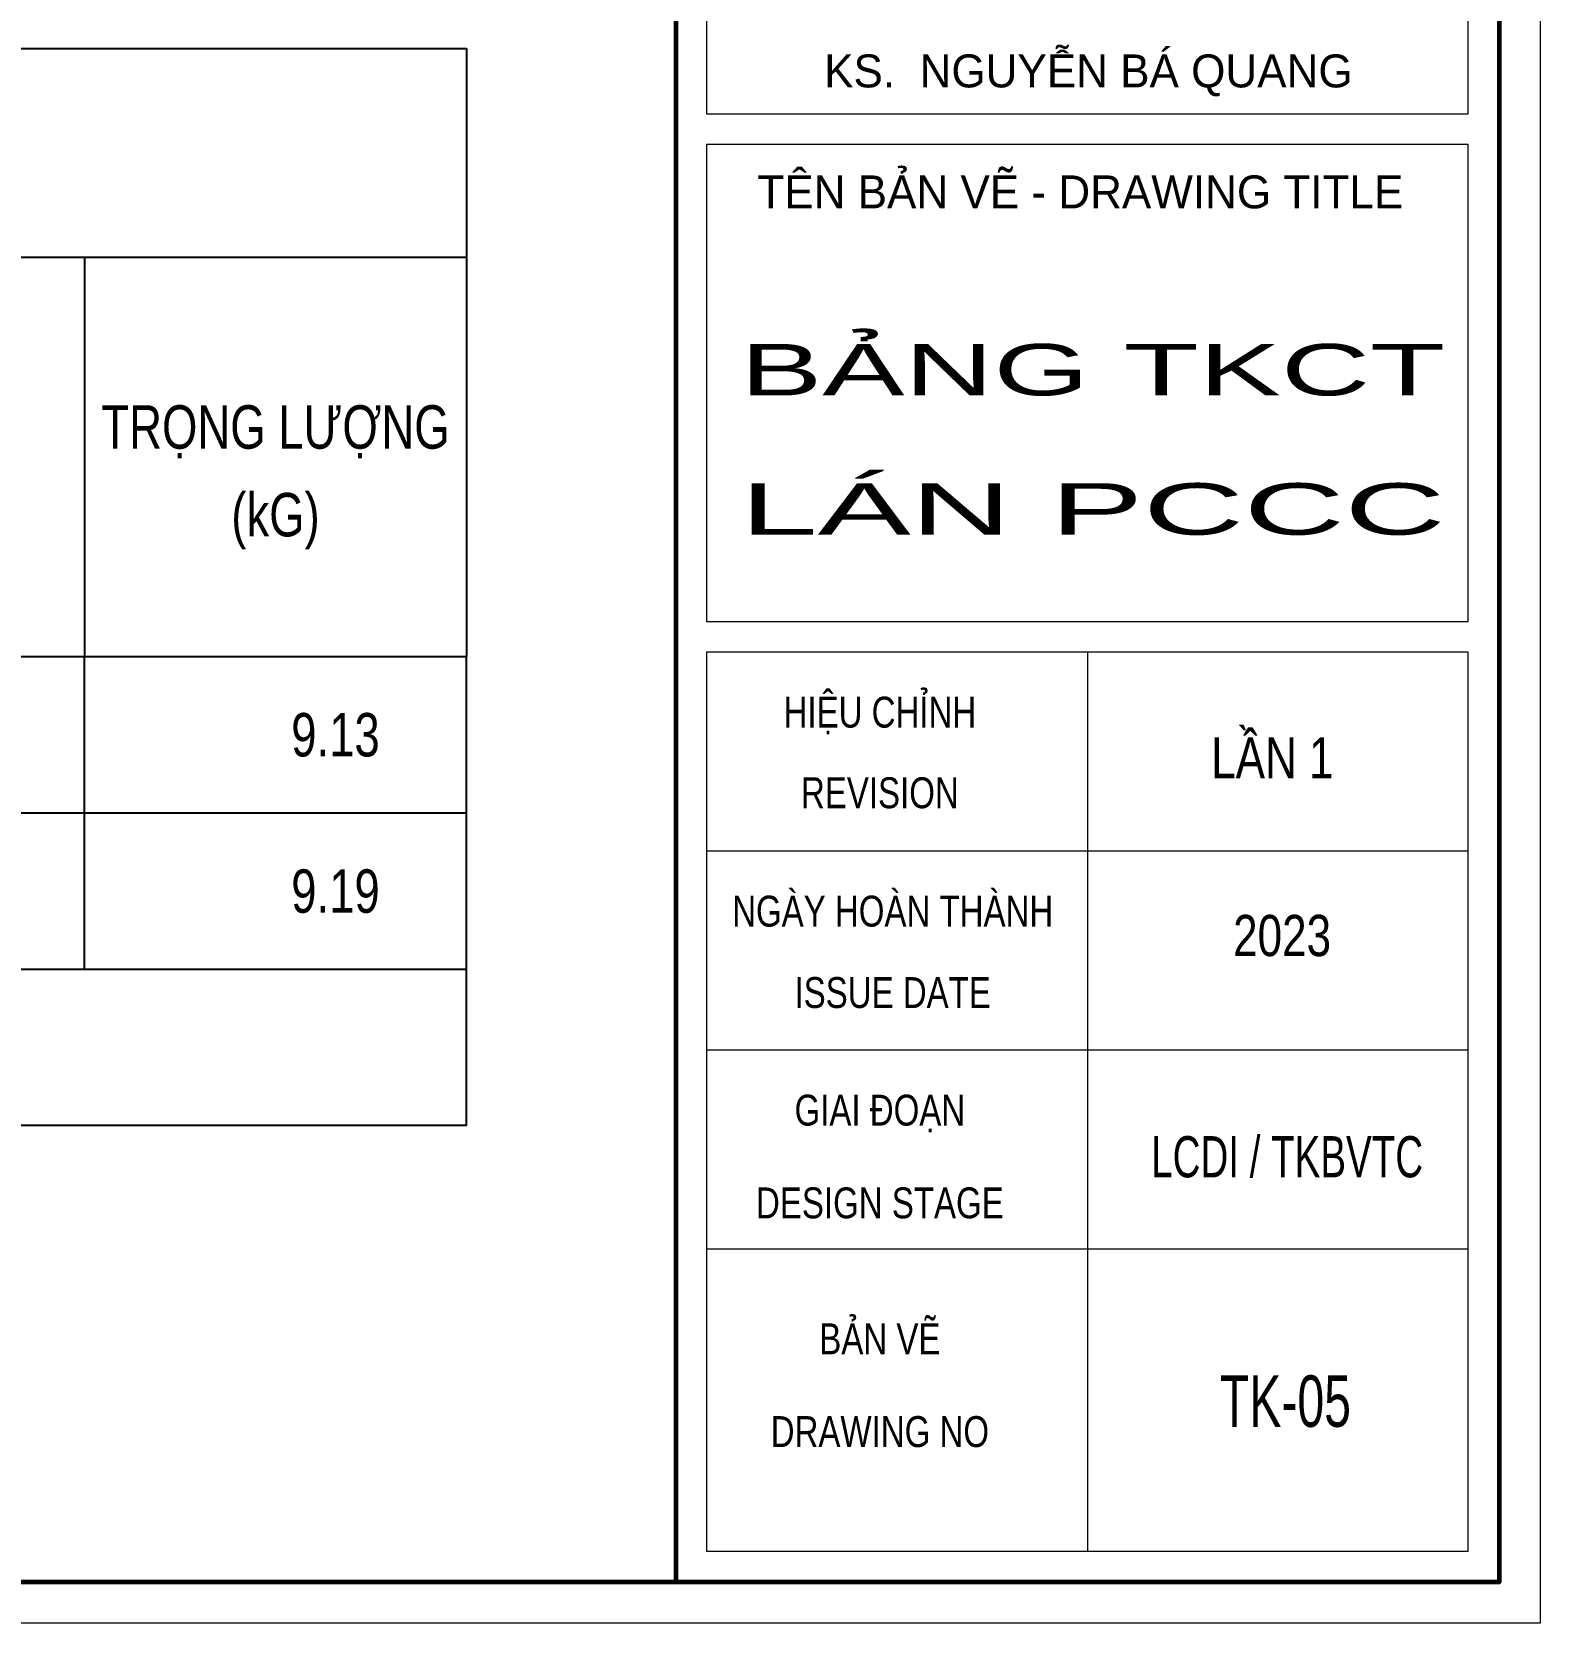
# Model space of a CAD drawing. Header units: millimetres. Extents: x -178395 to 493851, y -561170 to -280028.
# Drawn here: x 490187 to 493851, y -465515 to -461650 of the extents above; entities that cross this region are included whole.
import ezdxf
from ezdxf.enums import TextEntityAlignment as Align

# ---------------------------------------------------------------- set-up
doc = ezdxf.new("R2010")
doc.units = ezdxf.units.MM
doc.header["$MEASUREMENT"] = 0
doc.layers.get('Defpoints').update_dxf_attribs({"color": 1})
for name, color, linetype in [('KCS_BORDER', 3, 'Continuous'), ('KCS_TEXT_TK', 2, 'Continuous'), ('KCS_THONGKE', 2, 'Continuous'), ('KCS_THONGKE_THIN', 5, 'Continuous')]:
    doc.layers.add(name, color=color, linetype=linetype)
for name, color, linetype, lineweight in [('Khungten_LCDI', 7, 'Continuous', 5), ('LC Net thay', 63, 'Continuous', 25), ('LC Text1', 3, 'Continuous', 20)]:
    doc.layers.add(name, color=color, linetype=linetype, lineweight=lineweight)
doc.styles.add('KCS_SMTEXT', font='arial_0.ttf', dxfattribs={"width": 0.7})
doc.styles.add('Khungten', font='VHAVAN.TTF', dxfattribs={"width": 0.9, "height": 5000})
doc.styles.add('LC 1', font='VHAVANB.TTF')
doc.styles.add('Title', font='VHBLACK.TTF', dxfattribs={"width": 0.8})
doc.styles.add('VNAVANTH', font='VHAVANB.TTF', dxfattribs={"width": 0.6})

# ---------------------------------------------------------------- blocks, each defined once
blk = doc.blocks.new('lcdi fix')
at = {"layer": 'Defpoints', "lineweight": 0}
blk.add_lwpolyline([(-1200, -14850), (-1200, 14850), (40800, 14850), (40800, -14850)], close=True, dxfattribs=at)
at = {"layer": 'Khungten_LCDI', "color": 5, "lineweight": 60}
blk.add_line((36600, 14650), (36600, -14650), dxfattribs=at)
at = {"layer": 'Khungten_LCDI', "color": 5, "lineweight": 25}
blk.add_line((40600, -14650), (40600, 14650), dxfattribs=at)
at = {"layer": 'Khungten_LCDI', "color": 9, "lineweight": 15}
for p, q in [((38600, -10133.4), (38600, -14500)), ((40450, -11100), (36750, -11100)), ((40450, -12066.7), (36750, -12066.7)), ((40450, -13033.3), (36750, -13033.3))]:
    blk.add_line(p, q, dxfattribs=at)
at = {"layer": 'Khungten_LCDI', "color": 5, "lineweight": 60}
blk.add_lwpolyline([(0, -14650), (0, 14650), (40600, 14650), (40600, -14650)], close=True, dxfattribs=at)
at = {"layer": 'Khungten_LCDI', "color": 9, "lineweight": 15}
for points in [[(36750, -7517.3), (40450, -7517.3), (40450, -5526.4), (36750, -5526.4)], [(36750, -9983.4), (40450, -9983.4), (40450, -7667.3), (36750, -7667.3)], [(36750, -14500), (40450, -14500), (40450, -10133.4), (36750, -10133.4)]]:
    blk.add_lwpolyline(points, close=True, dxfattribs=at)
at = {"color": 7}
for s, style, p in [('ks.  NGUYÔN B¸ QUANG', 'VNAVANTH', (38604.8, -7389.6)), ('tªn b¶n vÏ - drawing title', 'Khungten', (38565.6, -7977.2))]:
    blk.add_text(s, height=160, dxfattribs=dict(at, style=style)).set_placement(p, align=Align.CENTER)
for s, height, style, width, p in [('hiÖu chØnh', 150, 'Khungten', 0.8, (37591.7, -10499.4)), ('revision', 150, 'Khungten', 0.8, (37591.7, -10891)), ('ngµy hoµn thµnh', 150, 'Khungten', 0.8, (37654, -11466.1)), ('issue date', 150, 'Khungten', 0.8, (37654, -11861.5)), ('giai ®o¹n', 150, 'Khungten', 0.8, (37591.7, -12432.7)), ('lcdi / tkBVTC', 200, 'Title', 0.7, (39570.6, -12684.1)), ('design stage', 150, 'Khungten', 0.8, (37591.7, -12883.2)), ('b¶n vÏ', 150, 'Khungten', 0.8, (37591.7, -13543.7)), ('drawing nO', 150, 'Khungten', 0.8, (37591.7, -13994.2))]:
    blk.add_text(s, height=height, dxfattribs=dict(at, style=style, width=width)).set_placement(p, align=Align.CENTER)
at = {"color": 7, "style": 'Khungten', "width": 0.8}
for tag, p in [('REVISION', (39498.8, -10746.3)), ('NGAYHT', (39546.1, -11609.4))]:
    blk.add_attdef(tag, text='', height=200, dxfattribs=at).set_placement(p, align=Align.CENTER)
at = {"layer": 'LC Text1', "color": 3, "style": 'LC 1', "width": 1.834006}
for tag, p, p2 in [('TENBANVE1', (36912.7, -8885.8), (40339.1, -8885.8)), ('TENBANVE2', (36912.7, -9562.5), (40339.1, -9562.5))]:
    blk.add_attdef(tag, text='', height=250, dxfattribs=at).set_placement(p, p2, align=Align.FIT)
at = {"layer": 'LC Text1', "style": 'Title', "width": 0.7}
blk.add_attdef('SOBANVE', text='', height=250, dxfattribs=at).set_placement((39562, -13896.2), align=Align.CENTER)
blk = doc.blocks.new('TK_4')
at = {"layer": 'KCS_THONGKE'}
for p, q in [((152, 0), (152, 9)), ((174, 0), (174, 9))]:
    blk.add_line(p, q, dxfattribs=at)
at = {"layer": 'KCS_THONGKE_THIN'}
blk.add_line((0, 0), (174, 0), dxfattribs=at)
at = {"layer": 'KCS_THONGKE', "style": 'KCS_SMTEXT', "width": 0.75}
for tag, p in [('M', (29.675, 6.001)), ('M', (50.825, 6.001)), ('SH', (4.999, 4.5)), ('L2', (40.25, 4.501)), ('DK', (76.75, 4.5))]:
    blk.add_attdef(tag, text='', height=2.5, dxfattribs=at).set_placement(p, align=Align.MIDDLE)
for tag, p in [('DAI', (100, 4.501)), ('SL1', (114.5, 4.501)), ('SLA', (127, 4.501)), ('DT', (147, 4.501)), ('TL', (169, 4.501))]:
    blk.add_attdef(tag, text='', height=2.5, dxfattribs=at).set_placement(p, align=Align.MIDDLE_RIGHT)
blk = doc.blocks.new('CTK_THKL')
at = {"layer": 'KCS_THONGKE'}
for q in [(174, 9), (-15, 0)]:
    blk.add_line((174, 0), q, dxfattribs=at)
at = {"layer": 'KCS_BORDER', "color": 5, "style": 'KCS_SMTEXT', "width": 0.7}
blk.add_attdef('TYPE', (85.493, -1.496), '', height=0.025, rotation=90, dxfattribs=at)
at = {"layer": 'KCS_THONGKE', "style": 'KCS_SMTEXT', "width": 0.8}
for tag, p in [('TL1', (58.768, 1.5)), ('TL2', (88.598, 1.5)), ('TL3', (118.648, 1.5))]:
    blk.add_attdef(tag, p, '', height=2.5, dxfattribs=at)

msp = doc.modelspace()

# ---------------------------------------------------------------- linework, layer by layer
at = {"layer": 'KCS_TEXT_TK'}
for p, q in [((483268.8, -461691), (491242.7, -461691)), ((491242.7, -461691), (491242.7, -463167.7)), ((483268.8, -462197.3), (491242.7, -462197.3)), ((490314.6, -462197.3), (490314.6, -463167.7)), ((483268.8, -463167.7), (491242.7, -463167.7))]:
    msp.add_line(p, q, dxfattribs=at)

# ---------------------------------------------------------------- block references
ref = msp.add_blockref('TK_4', (483901.7, -463547.4), dxfattribs=dict(at, xscale=42.1899878399999, yscale=42.1899878399999, zscale=42.1899878399999))
ref.add_attrib('TL', '9.13', dxfattribs={"height": 105.47, "style": 'KCS_SMTEXT', "width": 0.75}).set_placement((491031.8, -463357.5), align=Align.MIDDLE_RIGHT)
at = {"layer": 'KCS_THONGKE'}
ref = msp.add_blockref('TK_4', (483901.7, -463927.1), dxfattribs=dict(at, xscale=42.1899878399999, yscale=42.1899878399999, zscale=42.1899878399999))
ref.add_attrib('TL', '9.19', dxfattribs={"height": 105.47, "style": 'KCS_SMTEXT', "width": 0.75}).set_placement((491031.8, -463737.2), align=Align.MIDDLE_RIGHT)
at = {"layer": 'KCS_THONGKE', "xscale": 42.18998784, "yscale": 42.18998784, "zscale": 42.18998784}
msp.add_blockref('CTK_THKL', (483901.7, -464306.8), dxfattribs=at)
at = {"layer": 'LC Net thay'}
ref = msp.add_blockref('lcdi fix', (473451, -458090.4), dxfattribs=dict(at, xscale=0.5000000000000013, yscale=0.5000000000000013, zscale=0.5000000000000013))
ref.add_attrib('TENBANVE2', 'l¸n pccc', dxfattribs={"layer": 'LC Text1', "height": 125, "style": 'Title', "width": 1.750111}).set_placement((491907.3, -462871.6), (493620.5, -462871.6), align=Align.FIT)
ref.add_attrib('NGAYHT', '2023', dxfattribs={"layer": 'LC Text1', "height": 100, "style": 'Khungten', "width": 0.8}).set_placement((493224, -463895.1), align=Align.CENTER)
ref.add_attrib('REVISION', 'lÇn 1', dxfattribs={"layer": 'LC Text1', "height": 100, "style": 'Khungten', "width": 0.8}).set_placement((493200.3, -463463.5), align=Align.CENTER)
ref.add_attrib('SOBANVE', 'tk-05', dxfattribs={"layer": 'LC Text1', "height": 125, "style": 'Title', "width": 0.7}).set_placement((493232, -465038.5), align=Align.CENTER)
ref.add_attrib('TENBANVE1', 'B¶NG TKCT', dxfattribs={"layer": 'LC Text1', "height": 125, "style": 'Title', "width": 1.538237}).set_placement((491907.3, -462533.3), (493620.5, -462533.3), align=Align.FIT)

# ---------------------------------------------------------------- texts
at = {"layer": 'KCS_TEXT_TK', "style": 'KCS_SMTEXT', "width": 0.75}
for s, height, p in [('TRỌNG LƯỢNG', 105.475, (490778.6, -462662.7)), ('(kG)', 105.47, (490778.6, -462875.7))]:
    msp.add_text(s, height=height, dxfattribs=at).set_placement(p, align=Align.CENTER)

doc.saveas('drawing.dxf')
